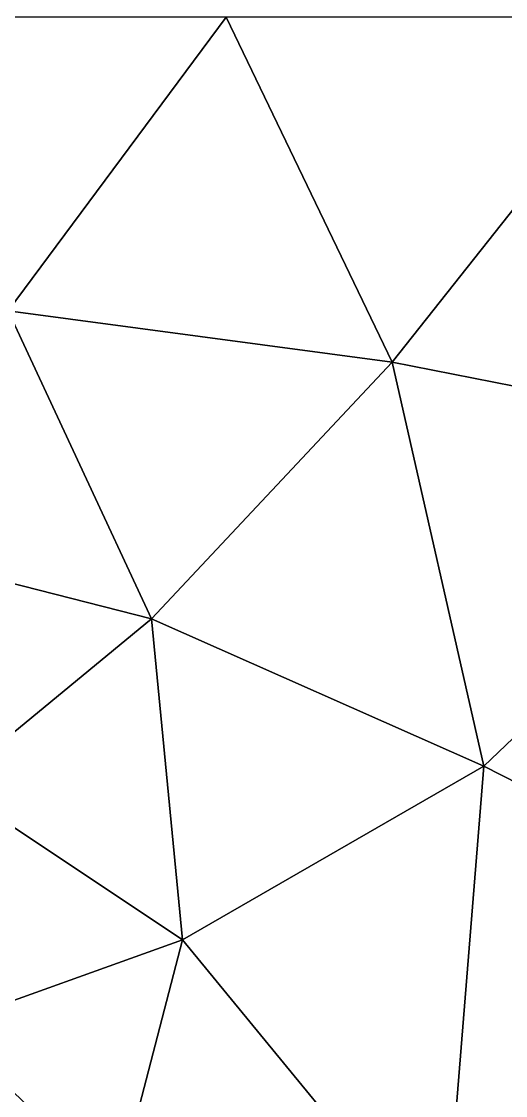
# Model space of a CAD drawing. Header units: metres. Extents: x 0 to 72, y -280 to 0.
# Drawn here: x 15.06 to 23.49, y -48.79 to -30.08 of the extents above; entities that cross this region are included whole.
import ezdxf

# ---------------------------------------------------------------- set-up
doc = ezdxf.new("R2010")
doc.units = ezdxf.units.M

msp = doc.modelspace()

# ---------------------------------------------------------------- linework, layer by layer
at = {"layer": 'layer', "color": 0}
for points in [[(18.6226, -30), (12.5224, -30), (14.8244, -35.1172)], [(21.5162, -36.0106), (18.6226, -30), (14.8244, -35.1172)], [(26.2726, -30), (18.6226, -30), (21.5162, -36.0106)], [(28.9504, -37.473), (26.2726, -30), (21.5162, -36.0106)], [(17.3247, -40.4804), (14.8244, -35.1172), (12.8383, -39.3368)], [(21.5162, -36.0106), (14.8244, -35.1172), (17.3247, -40.4804)], [(21.5162, -36.0106), (17.3247, -40.4804), (23.1103, -43.0476)], [(28.9504, -37.473), (21.5162, -36.0106), (23.1103, -43.0476)], [(30.6118, -46.8704), (28.9504, -37.473), (23.1103, -43.0476)], [(17.3247, -40.4804), (12.8383, -39.3368), (13.8096, -43.3714)], [(17.8609, -46.0722), (17.3247, -40.4804), (13.8096, -43.3714)], [(23.1103, -43.0476), (17.3247, -40.4804), (17.8609, -46.0722)], [(22.4188, -51.6237), (23.1103, -43.0476), (17.8609, -46.0722)], [(30.6118, -46.8704), (23.1103, -43.0476), (22.4188, -51.6237)], [(17.8609, -46.0722), (13.8096, -43.3714), (13.7177, -47.5617)], [(16.7185, -50.48), (17.8609, -46.0722), (13.7177, -47.5617)], [(22.4188, -51.6237), (17.8609, -46.0722), (16.7185, -50.48)], [(30.6118, -46.8704), (22.4188, -51.6237), (30.8344, -60.1594)], [(16.7185, -50.48), (13.7177, -47.5617), (13.11, -51.6346)]]:
    msp.add_3dface(points, dxfattribs=at)

doc.saveas('drawing.dxf')
